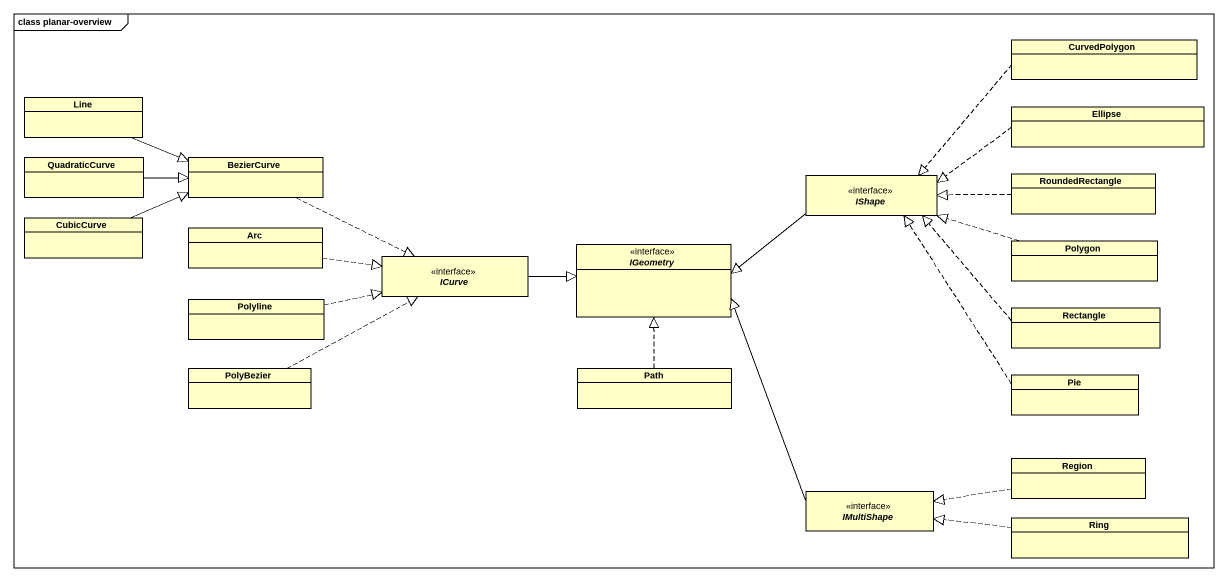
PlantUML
@startuml
mainframe class planar-overview
hide circle
hide empty members
class CurvedPolygon #FFFFC8
class Line #FFFFC8
class Ellipse #FFFFC8
class QuadraticCurve #FFFFC8
class BezierCurve #FFFFC8
interface IShape #FFFFC8
class RoundedRectangle #FFFFC8
class CubicCurve #FFFFC8
class Arc #FFFFC8
interface ICurve #FFFFC8
interface IGeometry #FFFFC8
class Polygon #FFFFC8
class Polyline #FFFFC8
class "Rectangle" as Rectangle_ #FFFFC8
class PolyBezier #FFFFC8
class Path #FFFFC8
class Pie #FFFFC8
class Region #FFFFC8
interface IMultiShape #FFFFC8
class Ring #FFFFC8
CurvedPolygon .left.|> IShape
Line -right-|> BezierCurve
Ellipse .left.|> IShape
QuadraticCurve -right-|> BezierCurve
BezierCurve .right.|> ICurve
IShape -left-|> IGeometry
RoundedRectangle .left.|> IShape
CubicCurve -right-|> BezierCurve
Arc .right.|> ICurve
ICurve -right-|> IGeometry
Polygon .left.|> IShape
Polyline .right.|> ICurve
Rectangle_ .up.|> IShape
PolyBezier .right.|> ICurve
Path .up.|> IGeometry
Pie .up.|> IShape
Region .left.|> IMultiShape
IMultiShape -up-|> IGeometry
Ring .left.|> IMultiShape
@enduml
